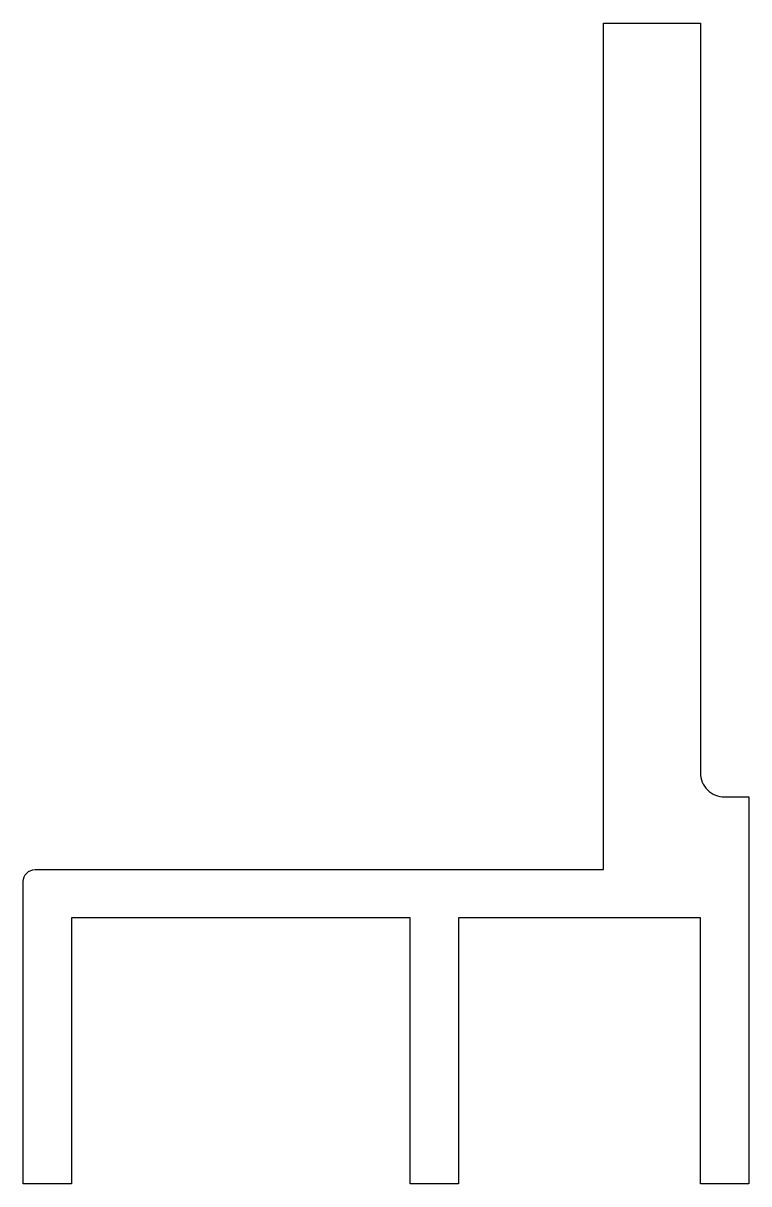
# Model space of a CAD drawing. Extents: x 246.6 to 276.6, y 224.1 to 272.1.
import ezdxf

# ---------------------------------------------------------------- set-up
doc = ezdxf.new("R2010")
doc.units = 0
doc.layers.add('ANA', color=220, linetype='CONTINUOUS')

msp = doc.modelspace()

# ---------------------------------------------------------------- linework, layer by layer
at = {"layer": 'ANA'}
msp.add_lwpolyline([(264.562, 224.134), (262.562, 224.134), (262.562, 235.134), (248.562, 235.134), (248.562, 224.134), (246.562, 224.134), (246.562, 236.634, -0.414214), (247.062, 237.134), (270.562, 237.134), (270.562, 272.134), (274.562, 272.134), (274.562, 241.134, 0.414214), (275.562, 240.134), (276.562, 240.134), (276.562, 224.134), (274.562, 224.134), (274.562, 235.134), (264.562, 235.134)], format="xyb", close=True, dxfattribs=at)

doc.saveas('drawing.dxf')
